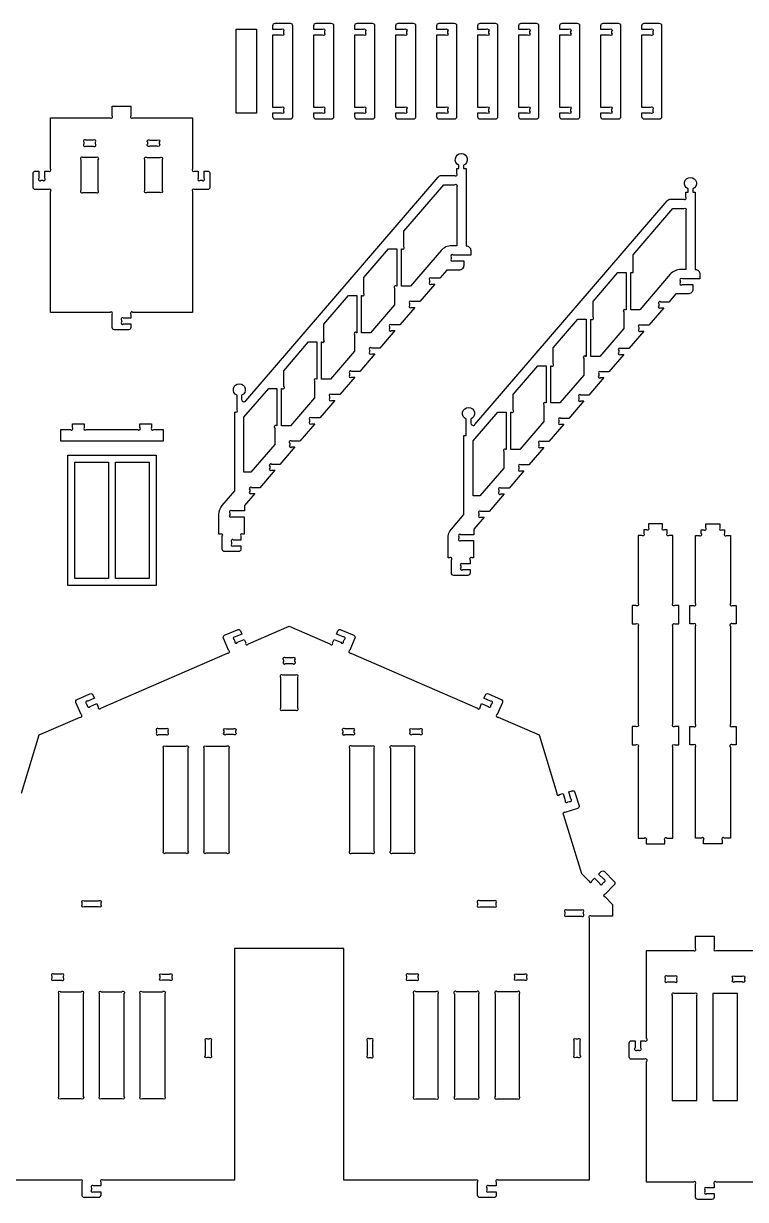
# Model space of a CAD drawing. Extents: x 61.9 to 158.6, y 1998.2 to 2079.7.
# Drawn here: x 94.8 to 125.8, y 1998.2 to 2048.8 of the extents above; entities that cross this region are included whole.
import ezdxf

# ---------------------------------------------------------------- set-up
doc = ezdxf.new("R2010")
doc.units = 0
doc.header["$MEASUREMENT"] = 0
doc.layers.add('LAYER1', color=18, linetype='CONTINUOUS')

msp = doc.modelspace()

# ---------------------------------------------------------------- linework, layer by layer
at = {"layer": 'LAYER1'}
for points in [[(106.349, 2048.656, 0.414214), (106.249, 2048.756), (105.576, 2048.756, 0.414214), (105.476, 2048.656), (105.476, 2048.506), (105.86, 2048.506, -1), (105.949, 2048.417), (105.949, 2048.344, -1), (105.86, 2048.256), (105.476, 2048.256), (105.476, 2045.156), (105.86, 2045.156, -1), (105.949, 2045.067), (105.949, 2044.994, -1), (105.86, 2044.906), (105.476, 2044.906), (105.476, 2044.756, 0.414214), (105.576, 2044.656), (106.249, 2044.656, 0.414214), (106.349, 2044.756)], [(108.112, 2048.656, 0.414214), (108.012, 2048.756), (107.339, 2048.756, 0.414214), (107.239, 2048.656), (107.239, 2048.506), (107.623, 2048.506, -1), (107.712, 2048.417), (107.712, 2048.344, -1), (107.623, 2048.256), (107.239, 2048.256), (107.239, 2045.156), (107.623, 2045.156, -1), (107.712, 2045.067), (107.712, 2044.994, -1), (107.623, 2044.906), (107.239, 2044.906), (107.239, 2044.756, 0.414214), (107.339, 2044.656), (108.012, 2044.656, 0.414214), (108.112, 2044.756)], [(109.875, 2048.656, 0.414214), (109.775, 2048.756), (109.102, 2048.756, 0.414214), (109.002, 2048.656), (109.002, 2048.506), (109.387, 2048.506, -1), (109.475, 2048.417), (109.475, 2048.344, -1), (109.387, 2048.256), (109.002, 2048.256), (109.002, 2045.156), (109.387, 2045.156, -1), (109.475, 2045.067), (109.475, 2044.994, -1), (109.387, 2044.906), (109.002, 2044.906), (109.002, 2044.756, 0.414214), (109.102, 2044.656), (109.775, 2044.656, 0.414214), (109.875, 2044.756)], [(111.638, 2048.656, 0.414214), (111.538, 2048.756), (110.865, 2048.756, 0.414214), (110.765, 2048.656), (110.765, 2048.506), (111.15, 2048.506, -1), (111.238, 2048.417), (111.238, 2048.344, -1), (111.15, 2048.256), (110.765, 2048.256), (110.765, 2045.156), (111.15, 2045.156, -1), (111.238, 2045.067), (111.238, 2044.994, -1), (111.15, 2044.906), (110.765, 2044.906), (110.765, 2044.756, 0.414214), (110.865, 2044.656), (111.538, 2044.656, 0.414214), (111.638, 2044.756)], [(113.401, 2048.656, 0.414214), (113.301, 2048.756), (112.628, 2048.756, 0.414214), (112.528, 2048.656), (112.528, 2048.506), (112.913, 2048.506, -1), (113.001, 2048.417), (113.001, 2048.344, -1), (112.913, 2048.256), (112.528, 2048.256), (112.528, 2045.156), (112.913, 2045.156, -1), (113.001, 2045.067), (113.001, 2044.994, -1), (112.913, 2044.906), (112.528, 2044.906), (112.528, 2044.756, 0.414214), (112.628, 2044.656), (113.301, 2044.656, 0.414214), (113.401, 2044.756)], [(115.164, 2048.656, 0.414214), (115.064, 2048.756), (114.391, 2048.756, 0.414214), (114.291, 2048.656), (114.291, 2048.506), (114.676, 2048.506, -1), (114.764, 2048.417), (114.764, 2048.344, -1), (114.676, 2048.256), (114.291, 2048.256), (114.291, 2045.156), (114.676, 2045.156, -1), (114.764, 2045.067), (114.764, 2044.994, -1), (114.676, 2044.906), (114.291, 2044.906), (114.291, 2044.756, 0.414214), (114.391, 2044.656), (115.064, 2044.656, 0.414214), (115.164, 2044.756)], [(116.928, 2048.656, 0.414214), (116.828, 2048.756), (116.154, 2048.756, 0.414214), (116.054, 2048.656), (116.054, 2048.506), (116.439, 2048.506, -1), (116.528, 2048.417), (116.528, 2048.344, -1), (116.439, 2048.256), (116.054, 2048.256), (116.054, 2045.156), (116.439, 2045.156, -1), (116.528, 2045.067), (116.528, 2044.994, -1), (116.439, 2044.906), (116.054, 2044.906), (116.054, 2044.756, 0.414214), (116.154, 2044.656), (116.828, 2044.656, 0.414214), (116.928, 2044.756)], [(118.691, 2048.656, 0.414214), (118.591, 2048.756), (117.917, 2048.756, 0.414214), (117.817, 2048.656), (117.817, 2048.506), (118.202, 2048.506, -1), (118.291, 2048.417), (118.291, 2048.344, -1), (118.202, 2048.256), (117.817, 2048.256), (117.817, 2045.156), (118.202, 2045.156, -1), (118.291, 2045.067), (118.291, 2044.994, -1), (118.202, 2044.906), (117.817, 2044.906), (117.817, 2044.756, 0.414214), (117.917, 2044.656), (118.591, 2044.656, 0.414214), (118.691, 2044.756)], [(120.454, 2048.656, 0.414214), (120.354, 2048.756), (119.68, 2048.756, 0.414214), (119.58, 2048.656), (119.58, 2048.506), (119.965, 2048.506, -1), (120.054, 2048.417), (120.054, 2048.344, -1), (119.965, 2048.256), (119.58, 2048.256), (119.58, 2045.156), (119.965, 2045.156, -1), (120.054, 2045.067), (120.054, 2044.994, -1), (119.965, 2044.906), (119.58, 2044.906), (119.58, 2044.756, 0.414214), (119.68, 2044.656), (120.354, 2044.656, 0.414214), (120.454, 2044.756)], [(122.217, 2048.656, 0.414214), (122.117, 2048.756), (121.443, 2048.756, 0.414214), (121.343, 2048.656), (121.343, 2048.506), (121.728, 2048.506, -1), (121.817, 2048.417), (121.817, 2048.344, -1), (121.728, 2048.256), (121.343, 2048.256), (121.343, 2045.156), (121.728, 2045.156, -1), (121.817, 2045.067), (121.817, 2044.994, -1), (121.728, 2044.906), (121.343, 2044.906), (121.343, 2044.756, 0.414214), (121.443, 2044.656), (122.117, 2044.656, 0.414214), (122.217, 2044.756)], [(102.035, 2044.703), (102.035, 2042.504, 1), (102.123, 2042.416), (102.285, 2042.416), (102.285, 2042.104, 1), (102.373, 2042.016), (102.446, 2042.016, 1), (102.535, 2042.104), (102.535, 2042.416), (102.685, 2042.416, -0.414214), (102.785, 2042.316), (102.785, 2041.716, -0.414214), (102.685, 2041.616), (102.123, 2041.616, 1), (102.035, 2041.527), (102.035, 2036.341), (99.473, 2036.341, 1), (99.385, 2036.252), (99.385, 2036.091), (99.073, 2036.091, 1), (98.985, 2036.002), (98.985, 2035.929, 1), (99.073, 2035.841), (99.385, 2035.841), (99.385, 2035.691, -0.414214), (99.285, 2035.591), (98.685, 2035.591, -0.414214), (98.585, 2035.691), (98.585, 2036.252, 1), (98.496, 2036.341), (95.935, 2036.341), (95.935, 2041.527, 1), (95.846, 2041.616), (95.285, 2041.616, -0.414214), (95.185, 2041.716), (95.185, 2042.316, -0.414214), (95.285, 2042.416), (95.435, 2042.416), (95.435, 2042.104, 1), (95.523, 2042.016), (95.596, 2042.016, 1), (95.685, 2042.104), (95.685, 2042.416), (95.846, 2042.416, 1), (95.935, 2042.504), (95.935, 2044.703), (98.496, 2044.703, 1), (98.585, 2044.792), (98.585, 2045.203), (99.385, 2045.203), (99.385, 2044.792, 1), (99.473, 2044.703)], [(97.771, 2043.741), (97.448, 2043.741, 1), (97.36, 2043.652), (97.36, 2043.579, 1), (97.448, 2043.491), (97.771, 2043.491, 1), (97.86, 2043.579), (97.86, 2043.652, 1)], [(100.198, 2043.741), (100.521, 2043.741, -1), (100.61, 2043.652), (100.61, 2043.579, -1), (100.521, 2043.491), (100.198, 2043.491, -1), (100.11, 2043.579), (100.11, 2043.652, -1)], [(112.742, 2042.226), (113.305, 2042.226, 1), (113.394, 2042.314), (113.394, 2042.526), (113.49, 2042.526), (113.49, 2042.664, -0.819804), (113.59, 2043.164, -0.819804), (113.69, 2042.664), (113.69, 2042.526), (113.794, 2042.526), (113.794, 2039.205, -0.414214), (113.994, 2039.005), (113.994, 2038.805), (113.242, 2038.805, 1), (113.153, 2038.716), (113.153, 2038.643, 1), (113.242, 2038.555), (113.694, 2038.555), (113.694, 2038.355, -0.414214), (113.494, 2038.155), (112.964, 2038.155), (112.663, 2037.805), (112.315, 2037.805, 1), (112.226, 2037.716), (112.226, 2037.643, 1), (112.315, 2037.555), (112.449, 2037.555), (111.804, 2036.805), (111.456, 2036.805, 1), (111.367, 2036.716), (111.367, 2036.643, 1), (111.456, 2036.555), (111.59, 2036.555), (110.945, 2035.805), (110.597, 2035.805, 1), (110.508, 2035.716), (110.508, 2035.643, 1), (110.597, 2035.555), (110.731, 2035.555), (110.086, 2034.805), (109.738, 2034.805, 1), (109.649, 2034.716), (109.649, 2034.643, 1), (109.738, 2034.555), (109.871, 2034.555), (109.227, 2033.805), (108.879, 2033.805, 1), (108.79, 2033.716), (108.79, 2033.643, 1), (108.879, 2033.555), (109.012, 2033.555), (108.368, 2032.805), (108.02, 2032.805, 1), (107.931, 2032.716), (107.931, 2032.643, 1), (108.02, 2032.555), (108.153, 2032.555), (107.509, 2031.805), (107.16, 2031.805, 1), (107.072, 2031.716), (107.072, 2031.643, 1), (107.16, 2031.555), (107.294, 2031.555), (106.65, 2030.805), (106.301, 2030.805, 1), (106.213, 2030.716), (106.213, 2030.643, 1), (106.301, 2030.555), (106.435, 2030.555), (105.791, 2029.805), (105.442, 2029.805, 1), (105.354, 2029.716), (105.354, 2029.643, 1), (105.442, 2029.555), (105.576, 2029.555), (104.932, 2028.805), (104.583, 2028.805, 1), (104.495, 2028.716), (104.495, 2028.643, 1), (104.583, 2028.555), (104.717, 2028.555), (104.273, 2028.038), (104.273, 2027.805), (103.724, 2027.805, 1), (103.636, 2027.716), (103.636, 2027.643, 1), (103.724, 2027.555), (104.262, 2027.555), (104.262, 2026.805), (104.204, 2026.805, 1), (104.116, 2026.716), (104.116, 2026.555), (103.804, 2026.555, 1), (103.716, 2026.466), (103.716, 2026.393, 1), (103.804, 2026.305), (104.116, 2026.305), (104.116, 2026.155, -0.414214), (104.016, 2026.055), (103.416, 2026.055, -0.414214), (103.316, 2026.155), (103.316, 2026.716, 1), (103.227, 2026.805), (103.17, 2026.805), (103.17, 2027.654, -0.179323), (103.315, 2028.045), (103.849, 2028.667), (103.849, 2032.067), (103.861, 2032.067, 1), (103.949, 2032.156), (103.949, 2032.774, -0.819804), (104.049, 2033.274, -0.819804), (104.149, 2032.774), (104.149, 2032.6, 0.695888), (104.325, 2032.535), (112.59, 2042.156, -0.21865)], [(97.896, 2042.991), (97.323, 2042.991, 1), (97.235, 2042.902), (97.235, 2041.579, 1), (97.323, 2041.491), (97.896, 2041.491, 1), (97.985, 2041.579), (97.985, 2042.902, 1)], [(100.735, 2042.902), (100.735, 2041.579, -1), (100.646, 2041.491), (100.073, 2041.491, -1), (99.985, 2041.579), (99.985, 2042.902, -1), (100.073, 2042.991), (100.646, 2042.991, -1)], [(122.592, 2041.205), (123.156, 2041.205, 1), (123.244, 2041.294), (123.244, 2041.505), (123.34, 2041.505), (123.34, 2041.643, -0.819804), (123.44, 2042.143, -0.819804), (123.54, 2041.643), (123.54, 2041.505), (123.644, 2041.505), (123.644, 2038.184, -0.414214), (123.844, 2037.984), (123.844, 2037.784), (123.092, 2037.784, 1), (123.003, 2037.696), (123.003, 2037.623, 1), (123.092, 2037.534), (123.544, 2037.534), (123.544, 2037.334, -0.414214), (123.344, 2037.134), (122.814, 2037.134), (122.514, 2036.784), (122.165, 2036.784, 1), (122.077, 2036.696), (122.077, 2036.623, 1), (122.165, 2036.534), (122.299, 2036.534), (121.655, 2035.784), (121.306, 2035.784, 1), (121.218, 2035.696), (121.218, 2035.623, 1), (121.306, 2035.534), (121.44, 2035.534), (120.795, 2034.784), (120.447, 2034.784, 1), (120.358, 2034.696), (120.358, 2034.623, 1), (120.447, 2034.534), (120.581, 2034.534), (119.936, 2033.784), (119.588, 2033.784, 1), (119.499, 2033.696), (119.499, 2033.623, 1), (119.588, 2033.534), (119.722, 2033.534), (119.077, 2032.784), (118.729, 2032.784, 1), (118.64, 2032.696), (118.64, 2032.623, 1), (118.729, 2032.534), (118.863, 2032.534), (118.218, 2031.784), (117.87, 2031.784, 1), (117.781, 2031.696), (117.781, 2031.623, 1), (117.87, 2031.534), (118.003, 2031.534), (117.359, 2030.784), (117.011, 2030.784, 1), (116.922, 2030.696), (116.922, 2030.623, 1), (117.011, 2030.534), (117.144, 2030.534), (116.5, 2029.784), (116.152, 2029.784, 1), (116.063, 2029.696), (116.063, 2029.623, 1), (116.152, 2029.534), (116.285, 2029.534), (115.641, 2028.784), (115.292, 2028.784, 1), (115.204, 2028.696), (115.204, 2028.623, 1), (115.292, 2028.534), (115.426, 2028.534), (114.782, 2027.784), (114.433, 2027.784, 1), (114.345, 2027.696), (114.345, 2027.623, 1), (114.433, 2027.534), (114.567, 2027.534), (114.123, 2027.018), (114.123, 2026.784), (113.574, 2026.784, 1), (113.486, 2026.696), (113.486, 2026.623, 1), (113.574, 2026.534), (114.112, 2026.534), (114.112, 2025.784), (114.055, 2025.784, 1), (113.966, 2025.696), (113.966, 2025.534), (113.655, 2025.534, 1), (113.566, 2025.446), (113.566, 2025.373, 1), (113.655, 2025.284), (113.966, 2025.284), (113.966, 2025.134, -0.414214), (113.866, 2025.034), (113.266, 2025.034, -0.414214), (113.166, 2025.134), (113.166, 2025.696, 1), (113.077, 2025.784), (113.02, 2025.784), (113.02, 2026.634, -0.179323), (113.165, 2027.025), (113.7, 2027.647), (113.7, 2031.047), (113.8, 2031.047), (113.8, 2031.753, -0.819804), (113.9, 2032.253, -0.819804), (114, 2031.753), (114, 2031.58, 0.695888), (114.175, 2031.515), (122.441, 2041.135, -0.21865)], [(111.409, 2037.467), (111.022, 2037.467), (111.022, 2039.067), (111.033, 2039.067, 1), (111.122, 2039.156), (111.122, 2039.833), (112.834, 2041.826), (113.305, 2041.826, -1), (113.394, 2041.737), (113.394, 2039.205), (113.177, 2039.205, 0.21865), (112.722, 2038.996)], [(121.26, 2036.447), (120.872, 2036.447), (120.872, 2038.047), (120.972, 2038.047), (120.972, 2038.812), (122.684, 2040.805), (123.156, 2040.805, -1), (123.244, 2040.717), (123.244, 2038.184), (123.028, 2038.184, 0.21865), (122.572, 2037.975)], [(110.464, 2039.067), (110.822, 2039.067), (110.822, 2037.467), (110.811, 2037.467, 1), (110.722, 2037.379), (110.722, 2036.667), (109.691, 2035.467), (109.304, 2035.467), (109.304, 2037.067), (109.315, 2037.067, 1), (109.404, 2037.156), (109.404, 2037.833)], [(120.315, 2038.047), (120.672, 2038.047), (120.672, 2036.447), (120.661, 2036.447, 1), (120.572, 2036.358), (120.572, 2035.647), (119.541, 2034.447), (119.154, 2034.447), (119.154, 2036.047), (119.165, 2036.047, 1), (119.254, 2036.135), (119.254, 2036.812)], [(108.746, 2037.067), (109.104, 2037.067), (109.104, 2035.467), (109.092, 2035.467, 1), (109.004, 2035.379), (109.004, 2034.667), (107.973, 2033.467), (107.586, 2033.467), (107.586, 2035.067), (107.597, 2035.067, 1), (107.686, 2035.156), (107.686, 2035.833)], [(118.596, 2036.047), (118.954, 2036.047), (118.954, 2034.447), (118.943, 2034.447, 1), (118.854, 2034.358), (118.854, 2033.647), (117.823, 2032.447), (117.436, 2032.447), (117.436, 2034.047), (117.447, 2034.047, 1), (117.536, 2034.135), (117.536, 2034.812)], [(107.028, 2035.067), (107.386, 2035.067), (107.386, 2033.467), (107.374, 2033.467, 1), (107.286, 2033.379), (107.286, 2032.667), (106.255, 2031.467), (105.868, 2031.467), (105.868, 2033.067), (105.879, 2033.067, 1), (105.968, 2033.156), (105.968, 2033.833)], [(116.878, 2034.047), (117.236, 2034.047), (117.236, 2032.447), (117.224, 2032.447, 1), (117.136, 2032.358), (117.136, 2031.647), (116.105, 2030.447), (115.718, 2030.447), (115.718, 2032.047), (115.729, 2032.047, 1), (115.818, 2032.135), (115.818, 2032.812)], [(105.31, 2033.067), (105.668, 2033.067), (105.668, 2031.467), (105.656, 2031.467, 1), (105.568, 2031.379), (105.568, 2030.667), (104.537, 2029.467), (104.249, 2029.467), (104.249, 2031.833)], [(115.16, 2032.047), (115.518, 2032.047), (115.518, 2030.447), (115.506, 2030.447, 1), (115.418, 2030.358), (115.418, 2029.647), (114.387, 2028.447), (114.1, 2028.447), (114.1, 2030.812)], [(97.379, 2031.549), (97.379, 2031.388, 1), (97.468, 2031.299), (99.691, 2031.299, 1), (99.779, 2031.388), (99.779, 2031.549), (100.279, 2031.549), (100.279, 2031.388, 1), (100.368, 2031.299), (100.779, 2031.299), (100.779, 2030.799), (96.379, 2030.799), (96.379, 2031.299), (96.791, 2031.299, 1), (96.879, 2031.388), (96.879, 2031.549)], [(122.937, 2018.545), (122.775, 2018.545, -1), (122.687, 2018.633), (122.687, 2022.856, -1), (122.775, 2022.945), (122.937, 2022.945), (122.937, 2023.745), (122.775, 2023.745, -1), (122.687, 2023.833), (122.687, 2026.745), (122.525, 2026.745, -1), (122.437, 2026.833), (122.437, 2026.995), (122.325, 2026.995, -1), (122.237, 2027.083), (122.237, 2027.245), (121.637, 2027.245), (121.637, 2027.083, -1), (121.548, 2026.995), (121.437, 2026.995), (121.437, 2026.833, -1), (121.348, 2026.745), (121.187, 2026.745), (121.187, 2023.833, -1), (121.098, 2023.745), (120.937, 2023.745), (120.937, 2022.945), (121.098, 2022.945, -1), (121.187, 2022.856), (121.187, 2018.633, -1), (121.098, 2018.545), (120.937, 2018.545), (120.937, 2017.745), (121.098, 2017.745, -1), (121.187, 2017.656), (121.187, 2013.745), (121.448, 2013.745, -1), (121.537, 2013.656), (121.537, 2013.495), (122.337, 2013.495), (122.337, 2013.656, -1), (122.425, 2013.745), (122.687, 2013.745), (122.687, 2017.656, -1), (122.775, 2017.745), (122.937, 2017.745)], [(123.407, 2018.545), (123.568, 2018.545, 1), (123.657, 2018.633), (123.657, 2022.856, 1), (123.568, 2022.945), (123.407, 2022.945), (123.407, 2023.745), (123.568, 2023.745, 1), (123.657, 2023.833), (123.657, 2026.745), (123.818, 2026.745, 1), (123.907, 2026.833), (123.907, 2026.995), (124.018, 2026.995, 1), (124.107, 2027.083), (124.107, 2027.245), (124.707, 2027.245), (124.707, 2027.083, 1), (124.795, 2026.995), (124.907, 2026.995), (124.907, 2026.833, 1), (124.995, 2026.745), (125.157, 2026.745), (125.157, 2023.833, 1), (125.245, 2023.745), (125.407, 2023.745), (125.407, 2022.945), (125.245, 2022.945, 1), (125.157, 2022.856), (125.157, 2018.633, 1), (125.245, 2018.545), (125.407, 2018.545), (125.407, 2017.745), (125.245, 2017.745, 1), (125.157, 2017.656), (125.157, 2013.745), (124.895, 2013.745, 1), (124.807, 2013.656), (124.807, 2013.495), (124.007, 2013.495), (124.007, 2013.656, 1), (123.918, 2013.745), (123.657, 2013.745), (123.657, 2017.656, 1), (123.568, 2017.745), (123.407, 2017.745)], [(106.352, 2021.491), (106.03, 2021.491, 1), (105.941, 2021.403), (105.941, 2021.33, 1), (106.03, 2021.241), (106.352, 2021.241, 1), (106.441, 2021.33), (106.441, 2021.403, 1)], [(105.816, 2020.653), (105.816, 2019.33, 1), (105.905, 2019.241), (106.477, 2019.241, 1), (106.566, 2019.33), (106.566, 2020.653, 1), (106.477, 2020.741), (105.905, 2020.741, 1)], [(100.491, 2018.353), (100.491, 2018.28, 1), (100.58, 2018.191), (100.902, 2018.191, 1), (100.991, 2018.28), (100.991, 2018.353, 1), (100.902, 2018.441), (100.58, 2018.441, 1)], [(103.48, 2018.441), (103.802, 2018.441, -1), (103.891, 2018.353), (103.891, 2018.28, -1), (103.802, 2018.191), (103.48, 2018.191, -1), (103.391, 2018.28), (103.391, 2018.353, -1)], [(108.58, 2018.191), (108.902, 2018.191, 1), (108.991, 2018.28), (108.991, 2018.353, 1), (108.902, 2018.441), (108.58, 2018.441, 1), (108.491, 2018.353), (108.491, 2018.28, 1)], [(111.802, 2018.191), (111.48, 2018.191, -1), (111.391, 2018.28), (111.391, 2018.353, -1), (111.48, 2018.441), (111.802, 2018.441, -1), (111.891, 2018.353), (111.891, 2018.28, -1)], [(100.88, 2017.691), (101.752, 2017.691, -1), (101.841, 2017.603), (101.841, 2013.18, -1), (101.752, 2013.091), (100.88, 2013.091, -1), (100.791, 2013.18), (100.791, 2017.603, -1)], [(102.63, 2017.691), (103.502, 2017.691, -1), (103.591, 2017.603), (103.591, 2013.18, -1), (103.502, 2013.091), (102.63, 2013.091, -1), (102.541, 2013.18), (102.541, 2017.603, -1)], [(109.841, 2013.18), (109.841, 2017.603, 1), (109.752, 2017.691), (108.88, 2017.691, 1), (108.791, 2017.603), (108.791, 2013.18, 1), (108.88, 2013.091), (109.752, 2013.091, 1)], [(110.541, 2017.603), (110.541, 2013.18, 1), (110.63, 2013.091), (111.502, 2013.091, 1), (111.591, 2013.18), (111.591, 2017.603, 1), (111.502, 2017.691), (110.63, 2017.691, 1)], [(97.38, 2011.041), (98.002, 2011.041, -1), (98.091, 2010.953), (98.091, 2010.88, -1), (98.002, 2010.791), (97.38, 2010.791, -1), (97.291, 2010.88), (97.291, 2010.953, -1)], [(114.291, 2010.953), (114.291, 2010.88, 1), (114.38, 2010.791), (115.002, 2010.791, 1), (115.091, 2010.88), (115.091, 2010.953, 1), (115.002, 2011.041), (114.38, 2011.041, 1)], [(118.752, 2010.641), (118.13, 2010.641, 1), (118.041, 2010.553), (118.041, 2010.48, 1), (118.13, 2010.391), (118.752, 2010.391, 1), (118.841, 2010.48), (118.841, 2010.553, 1)], [(96.08, 2007.641), (96.402, 2007.641, 1), (96.491, 2007.73), (96.491, 2007.803, 1), (96.402, 2007.891), (96.08, 2007.891, 1), (95.991, 2007.803), (95.991, 2007.73, 1)], [(101.141, 2007.803), (101.141, 2007.73, -1), (101.052, 2007.641), (100.73, 2007.641, -1), (100.641, 2007.73), (100.641, 2007.803, -1), (100.73, 2007.891), (101.052, 2007.891, -1)], [(111.33, 2007.641), (111.652, 2007.641, 1), (111.741, 2007.73), (111.741, 2007.803, 1), (111.652, 2007.891), (111.33, 2007.891, 1), (111.241, 2007.803), (111.241, 2007.73, 1)], [(115.98, 2007.891), (116.302, 2007.891, -1), (116.391, 2007.803), (116.391, 2007.73, -1), (116.302, 2007.641), (115.98, 2007.641, -1), (115.891, 2007.73), (115.891, 2007.803, -1)], [(122.446, 2007.559), (122.769, 2007.559, 1), (122.858, 2007.647), (122.858, 2007.72, 1), (122.769, 2007.809), (122.446, 2007.809, 1), (122.358, 2007.72), (122.358, 2007.647, 1)], [(125.346, 2007.809), (125.669, 2007.809, -1), (125.758, 2007.72), (125.758, 2007.647, -1), (125.669, 2007.559), (125.346, 2007.559, -1), (125.258, 2007.647), (125.258, 2007.72, -1)], [(96.291, 2002.63), (96.291, 2007.053, -1), (96.38, 2007.141), (97.252, 2007.141, -1), (97.341, 2007.053), (97.341, 2002.63, -1), (97.252, 2002.541), (96.38, 2002.541, -1)], [(98.041, 2002.63), (98.041, 2007.053, -1), (98.13, 2007.141), (99.002, 2007.141, -1), (99.091, 2007.053), (99.091, 2002.63, -1), (99.002, 2002.541), (98.13, 2002.541, -1)], [(99.88, 2007.141), (100.752, 2007.141, -1), (100.841, 2007.053), (100.841, 2002.63, -1), (100.752, 2002.541), (99.88, 2002.541, -1), (99.791, 2002.63), (99.791, 2007.053, -1)], [(112.591, 2002.63), (112.591, 2007.053, 1), (112.502, 2007.141), (111.63, 2007.141, 1), (111.541, 2007.053), (111.541, 2002.63, 1), (111.63, 2002.541), (112.502, 2002.541, 1)], [(113.38, 2002.541), (114.252, 2002.541, 1), (114.341, 2002.63), (114.341, 2007.053, 1), (114.252, 2007.141), (113.38, 2007.141, 1), (113.291, 2007.053), (113.291, 2002.63, 1)], [(116.091, 2002.63), (116.091, 2007.053, 1), (116.002, 2007.141), (115.13, 2007.141, 1), (115.041, 2007.053), (115.041, 2002.63, 1), (115.13, 2002.541), (116.002, 2002.541, 1)], [(123.708, 2002.459), (123.708, 2006.97, 1), (123.619, 2007.059), (122.746, 2007.059, 1), (122.658, 2006.97), (122.658, 2002.459)], [(102.841, 2005.028), (102.841, 2004.405, -1), (102.752, 2004.316), (102.68, 2004.316, -1), (102.591, 2004.405), (102.591, 2005.028, -1), (102.68, 2005.116), (102.752, 2005.116, -1)], [(109.541, 2005.028), (109.541, 2004.405, 1), (109.63, 2004.316), (109.702, 2004.316, 1), (109.791, 2004.405), (109.791, 2005.028, 1), (109.702, 2005.116), (109.63, 2005.116, 1)], [(118.691, 2005.028), (118.691, 2004.405, -1), (118.602, 2004.316), (118.53, 2004.316, -1), (118.441, 2004.405), (118.441, 2005.028, -1), (118.53, 2005.116), (118.602, 2005.116, -1)]]:
    msp.add_lwpolyline(points, format="xyb", close=True, dxfattribs=at)
for points in [[(104.793, 2044.906), (103.92, 2044.906), (103.92, 2048.506), (104.793, 2048.506)], [(100.479, 2024.599), (96.679, 2024.599), (96.679, 2030.199), (100.479, 2030.199)], [(98.429, 2024.899), (96.979, 2024.899), (96.979, 2029.899), (98.429, 2029.899)], [(98.729, 2029.899), (100.179, 2029.899), (100.179, 2024.899), (98.729, 2024.899)], [(124.408, 2002.459), (125.458, 2002.459), (125.458, 2007.059), (124.408, 2007.059)]]:
    msp.add_lwpolyline(points, close=True, dxfattribs=at)
for points in [[(94.68, 2015.668), (95.449, 2018.178), (97.202, 2018.94, 1), (97.248, 2019.057), (97.024, 2019.572, -0.414214), (97.076, 2019.703), (97.626, 2019.943, -0.414214), (97.757, 2019.891), (97.817, 2019.753), (97.532, 2019.629, 1), (97.486, 2019.513), (97.515, 2019.446, 1), (97.631, 2019.4), (97.917, 2019.524), (97.981, 2019.376, 1), (98.098, 2019.33), (103.542, 2021.698, 1), (103.588, 2021.815), (103.364, 2022.33, -0.414214), (103.416, 2022.461), (103.966, 2022.7, -0.414214), (104.098, 2022.649), (104.158, 2022.511), (103.872, 2022.387, 1), (103.826, 2022.27), (103.855, 2022.204, 1), (103.972, 2022.158), (104.257, 2022.282), (104.322, 2022.134, 1), (104.438, 2022.088), (106.191, 2022.85), (107.944, 2022.088, 1), (108.06, 2022.134), (108.125, 2022.282), (108.41, 2022.158, 1), (108.527, 2022.204), (108.556, 2022.27, 1), (108.51, 2022.387), (108.225, 2022.511), (108.284, 2022.649, -0.414214), (108.416, 2022.7), (108.966, 2022.461, -0.414214), (109.018, 2022.33), (108.794, 2021.815, 1), (108.84, 2021.698), (114.284, 2019.33, 1), (114.401, 2019.376), (114.465, 2019.524), (114.751, 2019.4, 1), (114.867, 2019.446), (114.896, 2019.513, 1), (114.85, 2019.629), (114.565, 2019.753), (114.625, 2019.891, -0.414214), (114.756, 2019.943), (115.307, 2019.703, -0.414214), (115.358, 2019.572), (115.134, 2019.057, 1), (115.18, 2018.94), (116.933, 2018.178), (117.703, 2015.668, 1), (117.813, 2015.61), (117.968, 2015.657), (118.059, 2015.359, 1), (118.169, 2015.3), (118.239, 2015.322, 1), (118.298, 2015.432), (118.207, 2015.73), (118.35, 2015.774, -0.414214), (118.475, 2015.708), (118.651, 2015.134, -0.414214), (118.584, 2015.009), (118.048, 2014.845, 1), (117.989, 2014.734), (118.758, 2012.224), (119.079, 2011.903, 1), (119.205, 2011.903), (119.319, 2012.017), (119.539, 2011.797, 1), (119.664, 2011.797), (119.716, 2011.849, 1), (119.716, 2011.974), (119.495, 2012.194), (119.601, 2012.3, -0.414214), (119.743, 2012.3), (120.167, 2011.876, -0.414214), (120.167, 2011.735), (119.77, 2011.338, 1), (119.77, 2011.212), (120.091, 2010.891), (120.091, 2010.391), (119.18, 2010.391, 1), (119.091, 2010.303), (119.091, 1999.041), (115.18, 1999.041, 1), (115.091, 1998.953), (115.091, 1998.791), (114.78, 1998.791, 1), (114.691, 1998.703), (114.691, 1998.63, 1), (114.78, 1998.541), (115.091, 1998.541), (115.091, 1998.391, -0.414214), (114.991, 1998.291), (114.391, 1998.291, -0.414214), (114.291, 1998.391), (114.291, 1998.953, 1), (114.202, 1999.041), (108.541, 1999.041), (108.541, 2008.991), (103.841, 2008.991), (103.841, 1999.041), (98.18, 1999.041, 1), (98.091, 1998.953), (98.091, 1998.791), (97.78, 1998.791, 1), (97.691, 1998.703), (97.691, 1998.63, 1), (97.78, 1998.541), (98.091, 1998.541), (98.091, 1998.391, -0.414214), (97.991, 1998.291), (97.391, 1998.291, -0.414214), (97.291, 1998.391), (97.291, 1998.953, 1), (97.202, 1999.041), (93.291, 1999.041)], [(126.558, 1998.959), (124.546, 1998.959, 1), (124.458, 1998.87), (124.458, 1998.709), (124.146, 1998.709, 1), (124.058, 1998.62), (124.058, 1998.547, 1), (124.146, 1998.459), (124.458, 1998.459), (124.458, 1998.309, -0.414214), (124.358, 1998.209), (123.758, 1998.209, -0.414214), (123.658, 1998.309), (123.658, 1998.87, 1), (123.569, 1998.959), (121.558, 1998.959), (121.558, 2004.145, 1), (121.469, 2004.234), (120.908, 2004.234, -0.414214), (120.808, 2004.334), (120.808, 2004.934, -0.414214), (120.908, 2005.034), (121.058, 2005.034), (121.058, 2004.722, 1), (121.146, 2004.634), (121.219, 2004.634, 1), (121.308, 2004.722), (121.308, 2005.034), (121.469, 2005.034, 1), (121.558, 2005.122), (121.558, 2008.909), (123.569, 2008.909, 1), (123.658, 2008.997), (123.658, 2009.534), (124.458, 2009.534), (124.458, 2008.997, 1), (124.546, 2008.909), (126.558, 2008.909)]]:
    msp.add_lwpolyline(points, format="xyb", dxfattribs=at)

doc.saveas('drawing.dxf')
